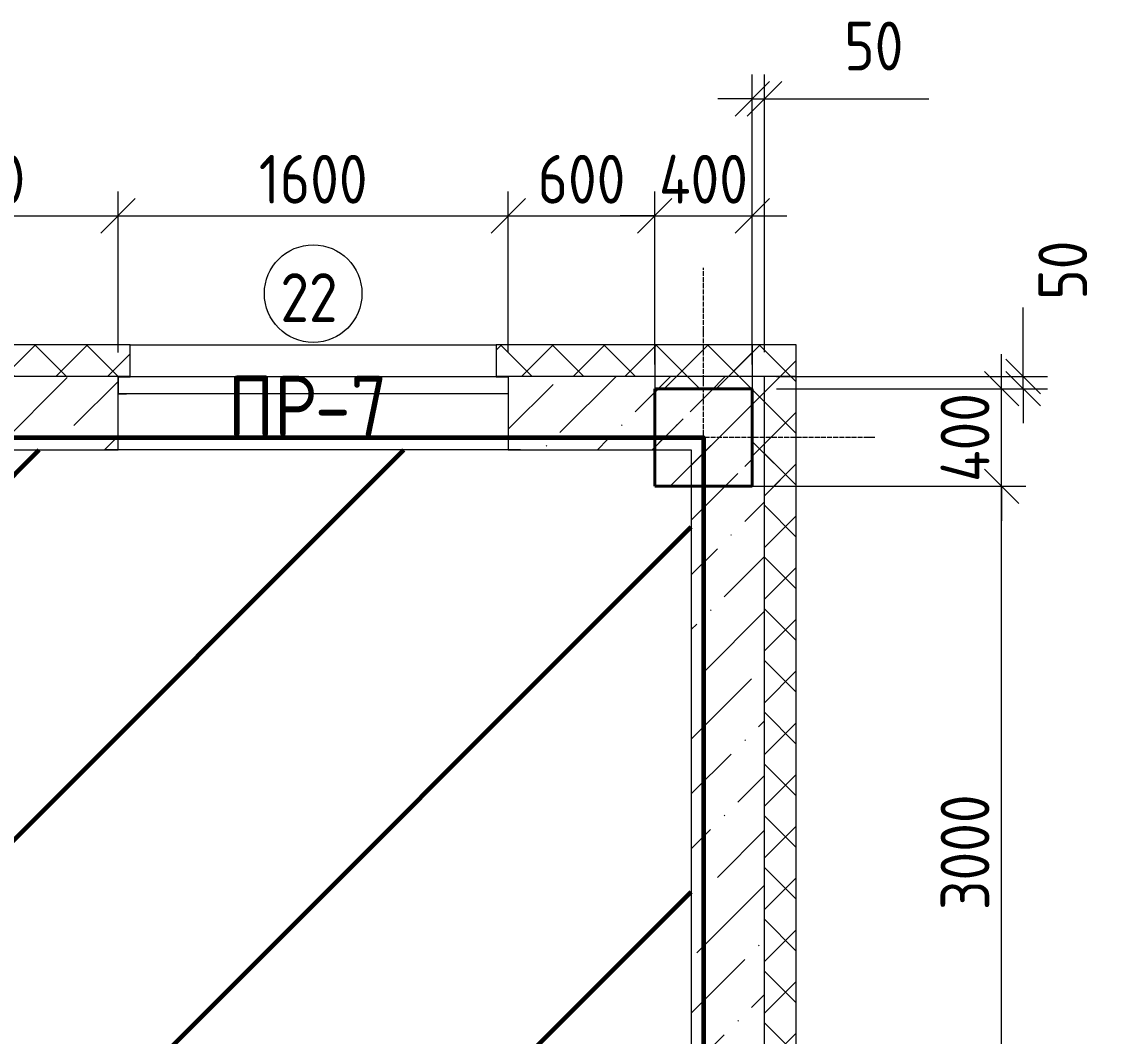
# Model space of a CAD drawing. Header units: millimetres. Extents: x -56773 to 323062, y -262288 to 76460.
# Drawn here: x -5986 to -1555, y -177279 to -173119 of the extents above; entities that cross this region are included whole.
import ezdxf

# ---------------------------------------------------------------- set-up
doc = ezdxf.new("R2010")
doc.units = ezdxf.units.MM
doc.linetypes.add('ADSK_Линия сетки', pattern=[25, 20, -2.5, 0, -2.5])
for name, color, linetype, lineweight in [('1.1) Шлифовка потолка', 5, 'Continuous', 60), ('3.1 Штукатурка внешн стен', 5, 'Continuous', 60), ('_ Окна', 7, 'Continuous', 18), ('Марки', 7, 'Continuous', 20), ('Марки окон', 7, 'Continuous', 20), ('Несущие колонны', 7, 'Continuous', 18), ('Окна', 7, 'Continuous', 9), ('Оси', 7, 'Continuous', 9), ('Размеры', 7, 'Continuous', 9), ('Стены внутренние', 7, 'Continuous', 18), ('Стены наружные', 7, 'Continuous', 18), ('Стены штриховка', 7, 'Continuous', 9)]:
    doc.layers.add(name, color=color, linetype=linetype, lineweight=lineweight)
doc.styles.add('GOST Common_2', font='', dxfattribs={"width": 0.9, "height": 250})
doc.styles.add('GOST Common_3', font='', dxfattribs={"width": 0.9, "height": 200})
doc.styles.get('GOST Common_2').set_extended_font_data('GOST Common')
doc.styles.get('GOST Common_3').set_extended_font_data('GOST Common')
doc.dimstyles.new('ADSK_Основной_2_0', dxfattribs={"dimscale": 304.8, "dimtxt": 201.142999, "dimasz": 0.463911, "dimexe": 0.328084, "dimexo": 0.328084, "dimgap": 0.164042, "dimtad": 1, "dimdec": 3, "dimrnd": 0.001, "dimdsep": 46, "dimtxsty": 'GOST Common_3', "dimblk1": 'OBLIQUE', "dimblk2": 'OBLIQUE', "dimsah": 1, "dimcen": 0.09, "dimdle": 0.328084, "dimazin": 2, "dimtfac": 1, "dimtdec": 4, "dimtix": 1, "dimtmove": 0, "dimatfit": 3, "dimfxl": 1, "dimtvp": 1, "dimtolj": 1, "dimtzin": 0, "dimlwd": 20, "dimlwe": 20, "dimarcsym": 2})
doc.dimstyles.new('ADSK_Основной_2_0_1', dxfattribs={"dimscale": 304.8, "dimtxt": 201.142999, "dimasz": 0.463911, "dimexe": 0.328084, "dimexo": 0.328084, "dimgap": 0.164042, "dimtad": 1, "dimdec": 3, "dimrnd": 0.001, "dimdsep": 46, "dimtxsty": 'GOST Common_3', "dimblk1": 'OBLIQUE', "dimblk2": 'OBLIQUE', "dimsah": 1, "dimcen": 0.09, "dimdle": 0.328084, "dimazin": 2, "dimtfac": 1, "dimtdec": 4, "dimtix": 1, "dimtmove": 1, "dimatfit": 3, "dimfxl": 1, "dimtvp": 1, "dimtolj": 1, "dimtzin": 0, "dimlwd": 20, "dimlwe": 20, "dimarcsym": 2})
pattern_1 = [(45, (9.36, -198628.46), (84.18955, 308.69595), [396.875, -79.375, 3.353, -76.022])]
pattern_2 = [(45, (9.36, -198628.46), (-106.066, 106.066), []), (135, (9.36, -198628.46), (-106.066, -106.066), [])]

# ---------------------------------------------------------------- blocks, each defined once
blk = doc.blocks.new('ADSK_КолоннаЖБ_Прямоугольная - 400x400 мм-1807142-Кладочный план 4-го этажа')
at = {"layer": 'Несущие колонны', "lineweight": 40}
for p, q in [((-200, 200), (200, 200)), ((-200, -200), (-200, 200)), ((200, 200), (200, -200)), ((200, -200), (-200, -200))]:
    blk.add_line(p, q, dxfattribs=at)
blk = doc.blocks.new('ОКНО L03 _2СТ_RS - ОК-5_1600х2000h-3556607-Кладочный план 4-го этажа')
at = {"layer": '_ Окна'}
for p, q in [((-838.1, -79), (761.9, -79)), ((-838.1, -149), (-838.1, -79)), ((-838.1, -79), (-803.1, -79)), ((-818.1, -79), (-38.1, -79)), ((-38.1, -79), (741.9, -79)), ((761.9, -79), (726.9, -79)), ((761.9, -149), (761.9, -79)), ((-838.1, -149), (761.9, -149)), ((-838.1, -149), (-833.1, -149)), ((-818.1, -149), (-38.1, -149)), ((-38.1, -149), (741.9, -149)), ((761.9, -149), (756.9, -149))]:
    blk.add_line(p, q, dxfattribs=at)
at = {"layer": 'Окна'}
blk.add_line((-888.1, 150), (811.9, 150), dxfattribs=at)
blk = doc.blocks.new('_Oblique')
at = {"color": 0, "linetype": 'ByBlock', "lineweight": -2}
blk.add_line((-0.5, -0.5), (0.5, 0.5), dxfattribs=at)
blk = doc.blocks.new('*D5884')
at = {"layer": 'Defpoints', "color": 0, "transparency": 16777216}
for p in [(-5590.6, -173914.7), (-6790.6, -174574.5), (-5590.6, -174574.5)]:
    blk.add_point(p, dxfattribs=at)
at = {"layer": 'Размеры', "color": 0, "lineweight": 20, "transparency": 16777216}
for p, q in [((-6790.6, -174474.5), (-6790.6, -173814.7)), ((-5590.6, -174474.5), (-5590.6, -173814.7)), ((-6890.6, -173914.7), (-5490.6, -173914.7))]:
    blk.add_line(p, q, dxfattribs=at)
at = {"layer": 'Размеры', "color": 0, "lineweight": 20, "transparency": 16777216, "xscale": 141.4, "yscale": 141.4, "zscale": 141.4, "rotation": 180}
blk.add_blockref('_Oblique', (-6790.6, -173914.7), dxfattribs=at)
at = {"layer": 'Размеры', "color": 0, "lineweight": 20, "transparency": 16777216, "xscale": 141.4, "yscale": 141.4, "zscale": 141.4}
blk.add_blockref('_Oblique', (-5590.6, -173914.7), dxfattribs=at)
at = {"layer": 'Размеры', "color": 0, "lineweight": 9, "transparency": 16777216, "insert": (-6190.6, -173764.7), "char_height": 200, "width": 560.473, "attachment_point": 5, "style": 'GOST Common_3'}
blk.add_mtext('\\A1;1200', dxfattribs=at)
blk = doc.blocks.new('*D5885')
at = {"layer": 'Defpoints', "color": 0, "transparency": 16777216}
for p in [(-3990.6, -173914.7), (-5590.6, -174574.5), (-3990.6, -174574.5)]:
    blk.add_point(p, dxfattribs=at)
at = {"layer": 'Размеры', "color": 0, "lineweight": 20, "transparency": 16777216}
for p, q in [((-5590.6, -174474.5), (-5590.6, -173814.7)), ((-3990.6, -174474.5), (-3990.6, -173814.7)), ((-5690.6, -173914.7), (-3890.6, -173914.7))]:
    blk.add_line(p, q, dxfattribs=at)
at = {"layer": 'Размеры', "color": 0, "lineweight": 20, "transparency": 16777216, "xscale": 141.4, "yscale": 141.4, "zscale": 141.4, "rotation": 180}
blk.add_blockref('_Oblique', (-5590.6, -173914.7), dxfattribs=at)
at = {"layer": 'Размеры', "color": 0, "lineweight": 20, "transparency": 16777216, "xscale": 141.4, "yscale": 141.4, "zscale": 141.4}
blk.add_blockref('_Oblique', (-3990.6, -173914.7), dxfattribs=at)
at = {"layer": 'Размеры', "color": 0, "lineweight": 9, "transparency": 16777216, "insert": (-4790.6, -173764.7), "char_height": 200, "width": 560.473, "attachment_point": 5, "style": 'GOST Common_3'}
blk.add_mtext('\\A1;1600', dxfattribs=at)
blk = doc.blocks.new('*D5886')
at = {"layer": 'Defpoints', "color": 0, "transparency": 16777216}
for p in [(-3390.6, -173914.7), (-3990.6, -174574.5), (-3390.6, -174623.5)]:
    blk.add_point(p, dxfattribs=at)
at = {"layer": 'Размеры', "color": 0, "lineweight": 20, "transparency": 16777216}
for p, q in [((-3990.6, -174474.5), (-3990.6, -173814.7)), ((-3390.6, -174523.5), (-3390.6, -173814.7)), ((-4090.6, -173914.7), (-3290.6, -173914.7))]:
    blk.add_line(p, q, dxfattribs=at)
at = {"layer": 'Размеры', "color": 0, "lineweight": 20, "transparency": 16777216, "xscale": 141.4, "yscale": 141.4, "zscale": 141.4, "rotation": 180}
blk.add_blockref('_Oblique', (-3990.6, -173914.7), dxfattribs=at)
at = {"layer": 'Размеры', "color": 0, "lineweight": 20, "transparency": 16777216, "xscale": 141.4, "yscale": 141.4, "zscale": 141.4}
blk.add_blockref('_Oblique', (-3390.6, -173914.7), dxfattribs=at)
at = {"layer": 'Размеры', "color": 0, "lineweight": 9, "transparency": 16777216, "insert": (-3690.6, -173764.7), "char_height": 200, "width": 454.106, "attachment_point": 5, "style": 'GOST Common_3'}
blk.add_mtext('\\A1;600', dxfattribs=at)
blk = doc.blocks.new('*D5887')
at = {"layer": 'Defpoints', "color": 0, "transparency": 16777216}
for p in [(-2990.6, -173914.7), (-3390.6, -174623.5), (-2990.6, -174623.5)]:
    blk.add_point(p, dxfattribs=at)
at = {"layer": 'Размеры', "color": 0, "lineweight": 20, "transparency": 16777216}
for p, q in [((-3390.6, -174523.5), (-3390.6, -173814.7)), ((-2990.6, -174523.5), (-2990.6, -173814.7)), ((-3390.6, -173914.7), (-3532, -173914.7)), ((-3390.6, -173914.7), (-2990.6, -173914.7)), ((-2990.6, -173914.7), (-2849.2, -173914.7))]:
    blk.add_line(p, q, dxfattribs=at)
at = {"layer": 'Размеры', "color": 0, "lineweight": 20, "transparency": 16777216, "xscale": 141.4, "yscale": 141.4, "zscale": 141.4}
blk.add_blockref('_Oblique', (-3390.6, -173914.7), dxfattribs=at)
at = {"layer": 'Размеры', "color": 0, "lineweight": 20, "transparency": 16777216, "xscale": 141.4, "yscale": 141.4, "zscale": 141.4, "rotation": 180}
blk.add_blockref('_Oblique', (-2990.6, -173914.7), dxfattribs=at)
at = {"layer": 'Размеры', "color": 0, "lineweight": 9, "transparency": 16777216, "insert": (-3190.6, -173764.7), "char_height": 200, "width": 474.561, "attachment_point": 5, "style": 'GOST Common_3'}
blk.add_mtext('\\A1;400', dxfattribs=at)
blk = doc.blocks.new('*D5888')
at = {"layer": 'Defpoints', "color": 0, "transparency": 16777216}
for p in [(-2940.6, -173435.2), (-2940.6, -174573.5), (-2990.6, -174623.5)]:
    blk.add_point(p, dxfattribs=at)
at = {"layer": 'Размеры', "color": 0, "lineweight": 20, "transparency": 16777216}
for p, q in [((-2990.6, -174523.5), (-2990.6, -173335.2)), ((-2940.6, -174473.5), (-2940.6, -173335.2)), ((-2990.6, -173435.2), (-3132, -173435.2)), ((-2990.6, -173435.2), (-2940.6, -173435.2)), ((-2940.6, -173435.2), (-2266.4, -173435.2))]:
    blk.add_line(p, q, dxfattribs=at)
at = {"layer": 'Размеры', "color": 0, "lineweight": 20, "transparency": 16777216, "xscale": 141.4, "yscale": 141.4, "zscale": 141.4}
blk.add_blockref('_Oblique', (-2990.6, -173435.2), dxfattribs=at)
at = {"layer": 'Размеры', "color": 0, "lineweight": 20, "transparency": 16777216, "xscale": 141.4, "yscale": 141.4, "zscale": 141.4, "rotation": 180}
blk.add_blockref('_Oblique', (-2940.6, -173435.2), dxfattribs=at)
at = {"layer": 'Размеры', "color": 0, "lineweight": 9, "transparency": 16777216, "insert": (-2613.5, -173118.5), "char_height": 200, "width": 302.737, "attachment_point": 1, "line_spacing_factor": 1.022761, "style": 'GOST Common_3'}
blk.add_mtext('\\A1;50', dxfattribs=at)
blk = doc.blocks.new('*D5956')
at = {"layer": 'Defpoints', "color": 0, "transparency": 16777216}
for p in [(-2990.6, -175023.5), (-1968.3, -175023.5), (-2941.6, -178023.5)]:
    blk.add_point(p, dxfattribs=at)
at = {"layer": 'Размеры', "color": 0, "lineweight": 20, "transparency": 16777216}
for p, q in [((-1968.3, -178123.5), (-1968.3, -174923.5)), ((-2890.6, -175023.5), (-1868.3, -175023.5)), ((-2841.6, -178023.5), (-1868.3, -178023.5))]:
    blk.add_line(p, q, dxfattribs=at)
at = {"layer": 'Размеры', "color": 0, "lineweight": 20, "transparency": 16777216, "xscale": 141.4, "yscale": 141.4, "zscale": 141.4}
for p, rotation in [((-1968.3, -175023.5), 90), ((-1968.3, -178023.5), 270)]:
    blk.add_blockref('_Oblique', p, dxfattribs=dict(at, rotation=rotation))
at = {"layer": 'Размеры', "color": 0, "lineweight": 9, "transparency": 16777216, "insert": (-2118.3, -176523.5), "char_height": 200, "width": 605.475, "attachment_point": 5, "rotation": 90, "style": 'GOST Common_3'}
blk.add_mtext('\\A1;3000', dxfattribs=at)
blk = doc.blocks.new('*D5957')
at = {"layer": 'Defpoints', "color": 0, "transparency": 16777216}
for p in [(-2990.6, -174623.5), (-1968.3, -174623.5), (-2990.6, -175023.5)]:
    blk.add_point(p, dxfattribs=at)
at = {"layer": 'Размеры', "color": 0, "lineweight": 20, "transparency": 16777216}
for p, q in [((-1968.3, -174623.5), (-1968.3, -174482.1)), ((-2890.6, -174623.5), (-1868.3, -174623.5)), ((-1968.3, -175023.5), (-1968.3, -174623.5)), ((-2890.6, -175023.5), (-1868.3, -175023.5)), ((-1968.3, -175023.5), (-1968.3, -175164.9))]:
    blk.add_line(p, q, dxfattribs=at)
at = {"layer": 'Размеры', "color": 0, "lineweight": 20, "transparency": 16777216, "xscale": 141.4, "yscale": 141.4, "zscale": 141.4}
for p, rotation in [((-1968.3, -174623.5), 270), ((-1968.3, -175023.5), 90)]:
    blk.add_blockref('_Oblique', p, dxfattribs=dict(at, rotation=rotation))
at = {"layer": 'Размеры', "color": 0, "lineweight": 9, "transparency": 16777216, "insert": (-2118.3, -174823.5), "char_height": 200, "width": 474.561, "attachment_point": 5, "rotation": 90, "style": 'GOST Common_3'}
blk.add_mtext('\\A1;400', dxfattribs=at)
blk = doc.blocks.new('*D5958')
at = {"layer": 'Defpoints', "color": 0, "transparency": 16777216}
for p in [(-2990.6, -174573.5), (-1880, -174573.5), (-2990.6, -174623.5)]:
    blk.add_point(p, dxfattribs=at)
at = {"layer": 'Размеры', "color": 0, "lineweight": 20, "transparency": 16777216}
for p, q in [((-1880, -174573.5), (-1880, -174290.7)), ((-2890.6, -174573.5), (-1780, -174573.5)), ((-1880, -174623.5), (-1880, -174573.5)), ((-2890.6, -174623.5), (-1780, -174623.5)), ((-1880, -174623.5), (-1880, -174764.9))]:
    blk.add_line(p, q, dxfattribs=at)
at = {"layer": 'Размеры', "color": 0, "lineweight": 20, "transparency": 16777216, "xscale": 141.4, "yscale": 141.4, "zscale": 141.4}
for p, rotation in [((-1880, -174573.5), 270), ((-1880, -174623.5), 90)]:
    blk.add_blockref('_Oblique', p, dxfattribs=dict(at, rotation=rotation))
at = {"layer": 'Размеры', "color": 0, "lineweight": 9, "transparency": 16777216, "insert": (-1817.6, -174258.7), "char_height": 200, "width": 302.737, "attachment_point": 1, "rotation": 90, "line_spacing_factor": 1.022761, "style": 'GOST Common_3'}
blk.add_mtext('\\A1;50', dxfattribs=at)
blk = doc.blocks.new('М_окна1 - Маркировка типоразмера-1510237-Кладочный план 4-го этажа')
at = {"layer": 'Марки окон'}
blk.add_circle((0, 0), 2, dxfattribs=at)

msp = doc.modelspace()

# ---------------------------------------------------------------- hatches: boundary and pattern name
at = {"layer": '1.1) Шлифовка потолка', "transparency": 33554687}
h = msp.add_hatch(dxfattribs=at)
h.set_pattern_fill('ANSI31', color=5, scale=333)
h.paths.add_polyline_path([(-3240.6385, -181073.4914), (-3240.6385, -180798.4914), (-5265.6385, -180798.4914), (-5265.6385, -180673.4914), (-3390.6385, -180673.4914), (-3390.6385, -180223.4914), (-3390.6385, -179823.4914), (-3240.6385, -179823.4914), (-3240.6385, -179223.4914), (-3240.6385, -177973.4914), (-3240.6385, -175023.4914), (-3390.6385, -175023.4914), (-3390.6385, -174873.4914), (-3990.6385, -174873.4914), (-5640.6385, -174873.4914), (-6390.6385, -174873.4914), (-6390.6385, -178698.4914), (-6515.6385, -178698.4914), (-6515.6385, -174873.4914), (-6790.6385, -174873.4914), (-8440.6385, -174873.4914), (-8915.6385, -174873.4914), (-8915.6385, -175698.4914), (-9640.6385, -175698.4914), (-9640.6385, -175823.4914), (-9765.6385, -175823.4914), (-9765.6385, -174873.4914), (-10590.6385, -174873.4914), (-12240.6385, -174873.4914), (-13390.6385, -174873.4914), (-13390.6385, -175023.4914), (-13790.6385, -175023.4914), (-13790.6385, -174873.4914), (-14390.6385, -174873.4914), (-16040.6385, -174873.4914), (-16065.6385, -174873.4914), (-16065.6385, -177573.4914), (-16190.6385, -177573.4914), (-16190.6385, -174873.4914), (-17190.6385, -174873.4914), (-18840.6385, -174873.4914), (-19390.6385, -174873.4914), (-19390.6385, -175023.4914), (-19540.6385, -175023.4914), (-19540.6385, -179923.4914), (-16865.6385, -179923.4914), (-16865.6385, -179423.4914), (-16190.6385, -179423.4914), (-16190.6385, -178773.4914), (-16065.6385, -178773.4914), (-16065.6385, -179748.4914), (-12890.6385, -179748.4914), (-9765.6385, -179748.4914), (-9765.6385, -177023.4914), (-9640.6385, -177023.4914), (-9640.6385, -177148.4914), (-8915.6385, -177148.4914), (-8915.6385, -180673.4914), (-6515.6385, -180673.4914), (-6515.6385, -179898.4914), (-6390.6385, -179898.4914), (-6390.6385, -180673.4914), (-6265.6385, -180673.4914), (-6265.6385, -180798.4914), (-9515.6385, -180798.4914), (-9515.6385, -182198.4914), (-7290.6385, -182198.4914), (-7290.6385, -182773.4914), (-7415.6385, -182773.4914), (-7415.6385, -182323.4914), (-8915.6385, -182323.4914), (-8915.6385, -183898.4914), (-7415.6385, -183898.4914), (-7415.6385, -183673.4914), (-7290.6385, -183673.4914), (-7290.6385, -183898.4914), (-3390.6385, -183898.4914), (-3390.6385, -183623.4914), (-3240.6385, -183623.4914), (-3240.6385, -182723.4914)])
h.paths.add_polyline_path([(-12770.185, -182943.7312), (-12010.185, -182943.7312), (-12010.185, -182938.7312), (-12770.185, -182938.7312)], flags=16)
at = {"layer": 'Несущие колонны', "lineweight": 9}
h = msp.add_hatch(dxfattribs=at)
h.set_pattern_fill('FP_1', color=256, style=0, pattern_type=2)
h.set_pattern_definition([(45, (9.36, -198628.46), (-224.5064, 224.5064), []), (45, (233.87, -198628.46), (-224.5064, 224.5064), [396.875, -79.375, 3.353, -76.022])])
h.paths.add_polyline_path([(-3305.1281, -175023.4914), (-2990.6385, -175023.4914), (-2990.6385, -174623.4914), (-3390.6385, -174623.4914), (-3390.6385, -175023.4914)])
at = {"layer": 'Стены внутренние', "lineweight": 9}
h = msp.add_hatch(dxfattribs=at)
h.set_pattern_fill('FP_2', color=256, style=0, pattern_type=2)
h.set_pattern_definition(pattern_1)
h.paths.add_polyline_path([(-6390.6385, -174873.4914), (-5590.6385, -174873.4914), (-5590.6385, -174574.4914), (-6790.6385, -174574.4914), (-6790.6385, -174873.4914), (-6415.6385, -174873.4914)])
h.paths.add_polyline_path([(-3990.6385, -174873.4914), (-2940.6385, -174873.4914), (-2940.6385, -174573.4914), (-3990.6385, -174574.4914)])
h.paths.add_polyline_path([(-10590.6385, -174873.4914), (-8390.6385, -174873.4914), (-8390.6385, -174574.4914), (-10590.6385, -174574.4914)])
h.paths.add_polyline_path([(-12190.6385, -174873.4914), (-12190.6385, -174574.4914), (-14390.6385, -174574.4914), (-14390.6385, -174873.4914), (-13205.6259, -174873.4914)])
h.paths.add_polyline_path([(-15990.6385, -174873.4914), (-15990.6385, -174574.4914), (-17190.6385, -174574.4914), (-17190.6385, -174873.4914), (-16065.6385, -174873.4914)])
h.paths.add_polyline_path([(-19390.6385, -174873.4914), (-18790.6385, -174873.4914), (-18790.6385, -174574.4914), (-19390.6385, -174573.4914)])
h = msp.add_hatch(dxfattribs=at)
h.set_pattern_fill('FP_2', color=256, style=0, pattern_type=2)
h.set_pattern_definition(pattern_1)
h.paths.add_polyline_path([(-2940.6385, -189273.4914), (-2941.6385, -186523.4914), (-3240.6385, -186523.4914), (-3240.6385, -189023.4914), (-2990.6385, -189023.4914), (-2990.6385, -189273.4914)])
h.paths.add_polyline_path([(-2941.6385, -184973.4914), (-2940.6385, -184973.4914), (-2941.6385, -182723.4914), (-3240.6385, -182723.4914), (-3240.6385, -183623.4914), (-2990.6385, -183623.4914), (-2990.6385, -184023.4914), (-3240.6385, -184023.4914), (-3240.6385, -184923.4914), (-2941.6385, -184923.4914)])
h.paths.add_polyline_path([(-2940.6385, -181173.4914), (-2941.6385, -179223.4914), (-3240.6385, -179223.4914), (-3240.6385, -179823.4914), (-2990.6385, -179823.4914), (-2990.6385, -180223.4914), (-3240.6385, -180223.4914), (-3240.6385, -181123.4914), (-2941.6385, -181123.4914), (-2941.6385, -181173.4914)])
h.paths.add_polyline_path([(-2940.6385, -178073.4914), (-2940.6385, -174873.4914), (-3240.6385, -174873.4914), (-3240.6385, -178023.4914), (-2941.6385, -178023.4914), (-2941.6385, -178073.4914)])
at = {"layer": 'Стены наружные', "lineweight": 9}
h = msp.add_hatch(dxfattribs=at)
h.set_pattern_fill('FP_4', color=256, style=0, pattern_type=2)
h.set_pattern_definition(pattern_2)
h.paths.add_polyline_path([(-4040.6385, -174573.4914), (-2810.6385, -174573.4914), (-2810.6385, -174443.4914), (-4040.6385, -174443.4914)])
h.paths.add_polyline_path([(-5540.6385, -174573.4914), (-5540.6385, -174443.4914), (-6840.6385, -174443.4914), (-6840.6385, -174573.4914), (-6605.294, -174573.4914)])
h.paths.add_polyline_path([(-13205.6259, -174573.4914), (-12140.6385, -174573.4914), (-12140.6385, -174443.4914), (-14440.6385, -174443.4914), (-14440.6385, -174573.4914)])
h.paths.add_polyline_path([(-10640.6385, -174573.4914), (-8340.6385, -174573.4914), (-8340.6385, -174443.4914), (-10640.6385, -174443.4914)])
h.paths.add_polyline_path([(-17240.6385, -174573.4914), (-15940.6385, -174573.4914), (-15940.6385, -174443.4914), (-17240.6385, -174443.4914)])
h.paths.add_polyline_path([(-18740.6385, -174573.4914), (-18740.6385, -174443.4914), (-19390.6385, -174443.8914), (-19390.6385, -174573.4914)])
h = msp.add_hatch(dxfattribs=at)
h.set_pattern_fill('FP_4', color=256, style=0, pattern_type=2)
h.set_pattern_definition(pattern_2)
h.paths.add_polyline_path([(-3390.6385, -174623.8914), (-2990.6385, -174623.8914), (-2990.6385, -174443.8914), (-3390.6385, -174443.8914)])
h = msp.add_hatch(dxfattribs=at)
h.set_pattern_fill('FP_4', color=256, style=0, pattern_type=2)
h.set_pattern_definition(pattern_2)
h.paths.add_polyline_path([(-2990.6385, -175023.4914), (-2810.6385, -175023.4914), (-2810.6385, -174573.4914), (-2990.6385, -174573.4914)])
h = msp.add_hatch(dxfattribs=at)
h.set_pattern_fill('FP_4', color=256, style=0, pattern_type=2)
h.set_pattern_definition(pattern_2)
h.paths.add_polyline_path([(-2810.6385, -188973.4914), (-2810.6385, -186473.4914), (-2940.6385, -186473.4914), (-2940.6385, -188973.4914), (-2892.6073, -188973.4914)])
h.paths.add_polyline_path([(-2940.6385, -184973.4914), (-2810.6385, -184973.4914), (-2810.6385, -182673.4914), (-2940.6385, -182673.4914), (-2940.6385, -183804.226)])
h.paths.add_polyline_path([(-2940.6385, -181173.4914), (-2810.6385, -181173.4914), (-2810.6385, -179173.4914), (-2940.6385, -179173.4914), (-2940.6385, -180982.1024)])
h.paths.add_polyline_path([(-2810.6385, -178073.4914), (-2810.6385, -174573.4914), (-2940.6385, -174573.4914), (-2940.6385, -178073.4914)])

# ---------------------------------------------------------------- linework, layer by layer
at = {"layer": '3.1 Штукатурка внешн стен'}
msp.add_lwpolyline([(-19540.6385, -179923.4914), (-19540.6385, -174823.4914), (-3190.6385, -174823.4914), (-3190.6385, -189023.4914)], dxfattribs=at)
at = {"layer": 'Несущие колонны', "lineweight": 9}
for p, q in [((-2990.6385, -174623.4914), (-3390.6385, -174623.4914)), ((-3390.6385, -174623.4914), (-3390.6385, -175023.4914)), ((-2990.6385, -175023.4914), (-2990.6385, -174623.4914)), ((-3390.6385, -175023.4914), (-2990.6385, -175023.4914))]:
    msp.add_line(p, q, dxfattribs=at)
at = {"layer": 'Оси', "linetype": 'ADSK_Линия сетки', "lineweight": 5}
for p, q in [((-3190.6385, -209602.3427), (-3190.6385, -174127.5463)), ((-2488.0423, -174823.4914), (-25230.7352, -174823.4914))]:
    msp.add_line(p, q, dxfattribs=at)
at = {"layer": 'Стены внутренние', "lineweight": 5}
for p, q in [((-5590.6385, -174873.4914), (-5590.6385, -174574.4914)), ((-5590.6385, -174574.4914), (-5540.6385, -174574.4914)), ((-5540.6385, -174574.4914), (-5540.6385, -174573.4914)), ((-4040.6385, -174573.4914), (-4040.6385, -174574.4914)), ((-4040.6385, -174574.4914), (-3990.6385, -174574.4914)), ((-3990.6385, -174574.4914), (-3990.6385, -174873.4914)), ((-2940.6385, -174873.4914), (-2940.6385, -174573.4914)), ((-6390.6385, -174873.4914), (-5590.6385, -174873.4914)), ((-3990.6385, -174873.4914), (-5590.6385, -174873.4914)), ((-3990.6385, -174873.4914), (-3240.6385, -174873.4914)), ((-3240.6385, -174873.4914), (-3240.6385, -178023.4914))]:
    msp.add_line(p, q, dxfattribs=at)
at = {"layer": 'Стены наружные', "lineweight": 9}
for p, q in [((-5540.6385, -174443.4914), (-6840.6385, -174443.4914)), ((-5540.6385, -174573.4914), (-5540.6385, -174443.4914)), ((-5540.6385, -174443.4914), (-4040.6385, -174443.4914)), ((-2810.6385, -174443.4914), (-4040.6385, -174443.4914)), ((-4040.6385, -174443.4914), (-4040.6385, -174573.4914)), ((-2990.6385, -174443.8914), (-3390.6385, -174443.8914)), ((-3390.6385, -174443.8914), (-3390.6385, -174623.8914)), ((-2990.6385, -174443.8914), (-2990.6385, -175023.4914)), ((-2810.6385, -178073.4914), (-2810.6385, -174443.4914)), ((-2810.6385, -174573.4914), (-2990.6385, -174573.4914)), ((-3390.6385, -174623.8914), (-2990.6385, -174623.8914)), ((-2990.6385, -175023.4914), (-2810.6385, -175023.4914))]:
    msp.add_line(p, q, dxfattribs=at)
at = {"layer": 'Стены штриховка', "lineweight": 9}
for p, q in [((-5540.6385, -174573.4914), (-6840.6385, -174573.4914)), ((-2990.6385, -174573.4914), (-4040.6385, -174573.4914)), ((-2940.6385, -178073.4914), (-2940.6385, -174873.4914))]:
    msp.add_line(p, q, dxfattribs=at)

# ---------------------------------------------------------------- block references
at = {"layer": 'Марки окон', "lineweight": 9, "xscale": 99.99999999999993, "yscale": 99.99999999999993, "zscale": 99.99999999999993}
msp.add_blockref('М_окна1 - Маркировка типоразмера-1510237-Кладочный план 4-го этажа', (-4790.6385, -174233.4914), dxfattribs=at)
at = {"layer": 'Несущие колонны', "lineweight": 40, "rotation": 89.9999999999999}
msp.add_blockref('ADSK_КолоннаЖБ_Прямоугольная - 400x400 мм-1807142-Кладочный план 4-го этажа', (-3190.6385, -174823.4914), dxfattribs=at)
at = {"layer": 'Окна', "lineweight": 9, "rotation": 180}
msp.add_blockref('ОКНО L03 _2СТ_RS - ОК-5_1600х2000h-3556607-Кладочный план 4-го этажа', (-4828.7385, -174723.4914), dxfattribs=at)

# ---------------------------------------------------------------- texts
at = {"layer": 'Марки', "lineweight": 9, "char_height": 250, "attachment_point": 1, "style": 'GOST Common_2'}
for s, insert, width in [('ПР', (-5140.5693, -174570.5103), 432.91125), ('-7', (-4783.3818, -174570.5103), 389.620125)]:
    msp.add_mtext(s, dxfattribs=dict(at, insert=insert, width=width))
at = {"layer": 'Марки окон', "lineweight": 5, "insert": (-4925.1959, -174149.7061), "char_height": 200, "width": 317.46825, "attachment_point": 1, "style": 'GOST Common_3'}
msp.add_mtext('22', dxfattribs=at)

# ---------------------------------------------------------------- dimensions: what is measured, and where the dimension line sits
at = {"layer": 'Размеры', "lineweight": 9}
dim = msp.add_linear_dim(base=(-2940.6385, -173435.1846), p1=(-2990.6385, -174623.4914), p2=(-2940.6385, -174573.4914), dimstyle='ADSK_Основной_2_0', override={"dimpost": '<>', "dimfxl": 70.710678}, dxfattribs=at)
dim.commit()
dim.dimension.update_dxf_attribs({"geometry": '*D5888', "text_midpoint": (-2462.1242, -173435.1846), "dimtype": 160})
for base, p1, p2, override, picture, middle in [((-5590.6385, -173914.6521), (-6790.6385, -174574.4914), (-5590.6385, -174574.4914), {"dimpost": '<>', "dimfxl": 1200}, '*D5884', (-6190.6385, -173764.6521)), ((-3990.6385, -173914.6521), (-5590.6385, -174574.4914), (-3990.6385, -174574.4914), {"dimpost": '<>', "dimfxl": 1600}, '*D5885', (-4790.6385, -173764.6521)), ((-3390.6385, -173914.6521), (-3990.6385, -174574.4914), (-3390.6385, -174623.4914), {"dimpost": '<>', "dimfxl": 601.997508}, '*D5886', (-3690.6385, -173764.6521)), ((-2990.6385, -173914.6521), (-3390.6385, -174623.4914), (-2990.6385, -174623.4914), {"dimpost": '<>', "dimfxl": 400}, '*D5887', (-3190.6385, -173764.6521))]:
    dim = msp.add_linear_dim(base=base, p1=p1, p2=p2, dimstyle='ADSK_Основной_2_0_1', override=override, dxfattribs=at)
    dim.commit()
    dim.dimension.update_dxf_attribs({"geometry": picture, "text_midpoint": middle})
dim = msp.add_linear_dim(base=(-1879.9943, -174573.4914), p1=(-2990.6385, -174623.4914), p2=(-2990.6385, -174573.4914), angle=90, dimstyle='ADSK_Основной_2_0', override={"dimpost": '<>', "dimfxl": 50}, dxfattribs=at)
dim.commit()
dim.dimension.update_dxf_attribs({"geometry": '*D5958', "text_midpoint": (-1684.28, -174290.6914), "dimtype": 160, "text_rotation": 90})
for base, p1, p2, override, picture, middle in [((-1968.3215, -174623.4914), (-2990.6385, -175023.4914), (-2990.6385, -174623.4914), {"dimpost": '<>', "dimfxl": 400}, '*D5957', (-2118.3215, -174823.4914)), ((-1968.3215, -175023.4914), (-2941.6385, -178023.4914), (-2990.6385, -175023.4914), {"dimpost": '<>', "dimfxl": 3000.40014}, '*D5956', (-2118.3215, -176523.4914))]:
    dim = msp.add_linear_dim(base=base, p1=p1, p2=p2, angle=90, dimstyle='ADSK_Основной_2_0_1', override=override, dxfattribs=at)
    dim.commit()
    dim.dimension.update_dxf_attribs({"geometry": picture, "text_midpoint": middle})

doc.saveas('drawing.dxf')
